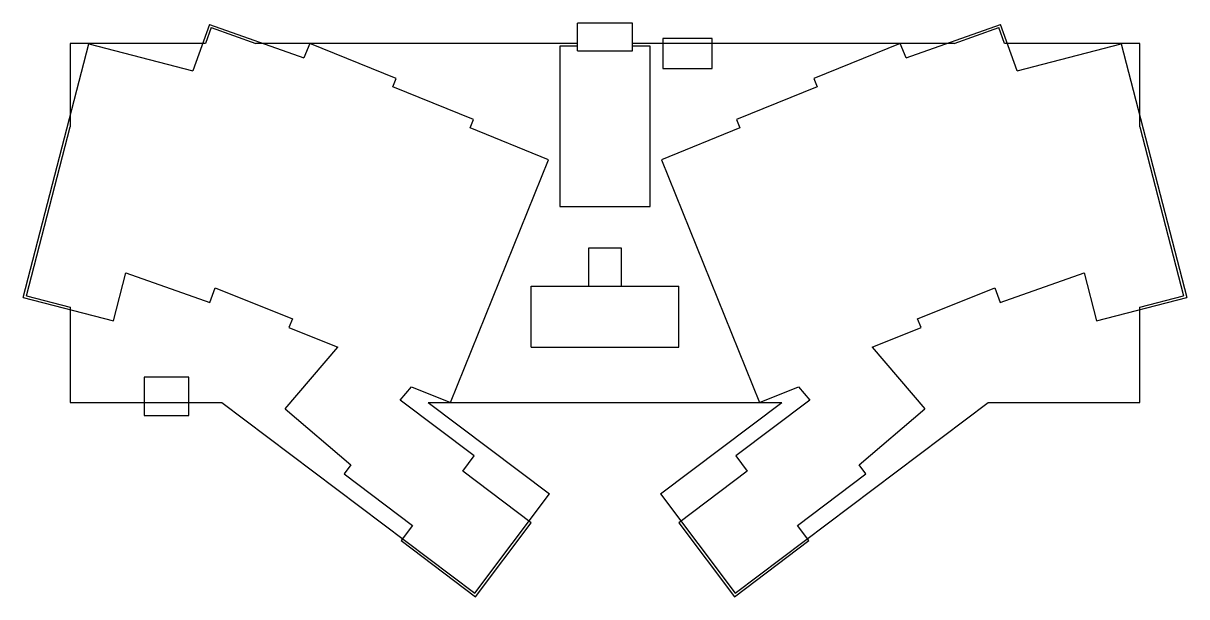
# Model space of a CAD drawing. Header units: millimetres. Extents: x 88 to 342, y -173 to -47.
import ezdxf

# ---------------------------------------------------------------- set-up
doc = ezdxf.new("R2010")
doc.units = ezdxf.units.MM

msp = doc.modelspace()

# ---------------------------------------------------------------- linework, layer by layer
for p, q in [((128.25, -47.61), (124.66, -57.73)), ((128.25, -47.61), (148.91, -54.92)), ((208.63, -53.36), (208.63, -47.36)), ((220.63, -47.36), (208.63, -47.36)), ((220.63, -53.36), (220.63, -47.36)), ((280.35, -54.92), (301, -47.61)), ((304.59, -57.73), (301, -47.61)), ((128.64, -48.3), (127.41, -51.76)), ((128.64, -48.3), (138.4, -51.76)), ((238.03, -50.7), (227.23, -50.7)), ((227.23, -50.7), (227.23, -57.25)), ((238.03, -57.25), (238.03, -50.7)), ((290.85, -51.76), (300.61, -48.3)), ((301.84, -51.76), (300.61, -48.3)), ((87.62, -107.23), (101.94, -51.85)), ((127.41, -51.76), (97.88, -51.76)), ((97.88, -51.76), (97.88, -69.97)), ((101.94, -51.85), (124.66, -57.73)), ((208.63, -51.76), (138.4, -51.76)), ((150.18, -51.77), (148.91, -54.92)), ((169.05, -59.39), (150.18, -51.77)), ((208.63, -52.36), (204.74, -52.36)), ((204.74, -52.36), (204.74, -87.38)), ((290.85, -51.76), (220.63, -51.76)), ((224.52, -52.36), (220.63, -52.36)), ((224.52, -87.38), (224.52, -52.36)), ((279.07, -51.77), (260.2, -59.39)), ((280.35, -54.92), (279.07, -51.77)), ((331.38, -51.76), (301.84, -51.76)), ((304.59, -57.73), (327.31, -51.85)), ((327.31, -51.85), (341.63, -107.23)), ((331.38, -69.97), (331.38, -51.76)), ((208.63, -53.36), (220.63, -53.36)), ((227.23, -57.25), (238.03, -57.25)), ((168.3, -61.25), (169.05, -59.39)), ((260.2, -59.39), (260.95, -61.25)), ((185.92, -68.36), (168.3, -61.25)), ((260.95, -61.25), (243.34, -68.36)), ((185.17, -70.22), (185.92, -68.36)), ((243.34, -68.36), (244.08, -70.22)), ((88.33, -106.87), (97.88, -69.97)), ((202.32, -77.15), (185.17, -70.22)), ((244.08, -70.22), (226.93, -77.15)), ((331.38, -69.97), (340.92, -106.87)), ((180.89, -130.18), (202.32, -77.15)), ((226.93, -77.15), (248.36, -130.18)), ((204.74, -87.38), (224.52, -87.38)), ((218.23, -96.49), (211.03, -96.49)), ((211.03, -96.49), (211.03, -104.79)), ((218.23, -104.79), (218.23, -96.49)), ((107.32, -112.33), (110.03, -101.84)), ((110.03, -101.84), (128.34, -108.32)), ((300.92, -108.32), (319.22, -101.84)), ((319.22, -101.84), (321.93, -112.33)), ((128.34, -108.32), (129.48, -105.1)), ((129.48, -105.1), (146.37, -111.92)), ((198.48, -104.79), (230.78, -104.79)), ((198.48, -118.09), (198.48, -104.79)), ((230.78, -118.09), (230.78, -104.79)), ((282.88, -111.92), (299.77, -105.1)), ((299.77, -105.1), (300.92, -108.32)), ((87.62, -107.23), (107.32, -112.33)), ((88.33, -106.87), (97.88, -109.34)), ((321.93, -112.33), (341.63, -107.23)), ((331.38, -109.34), (340.92, -106.87)), ((97.88, -109.34), (97.88, -130.18)), ((331.38, -130.18), (331.38, -109.34)), ((146.37, -111.92), (145.62, -113.78)), ((145.62, -113.78), (156.27, -118.08)), ((272.98, -118.08), (283.63, -113.78)), ((283.63, -113.78), (282.88, -111.92)), ((144.77, -131.55), (156.27, -118.08)), ((198.48, -118.09), (230.78, -118.09)), ((272.98, -118.08), (284.48, -131.55)), ((123.78, -124.63), (113.98, -124.63)), ((113.98, -124.63), (113.98, -133.03)), ((123.78, -133.03), (123.78, -124.63)), ((169.88, -129.63), (172.35, -126.73)), ((172.35, -126.73), (180.89, -130.18)), ((248.36, -130.18), (256.9, -126.73)), ((256.9, -126.73), (259.37, -129.63)), ((97.88, -130.18), (130.97, -130.18)), ((130.97, -130.18), (186.2, -171.79)), ((144.77, -131.55), (159.12, -143.81)), ((186.08, -141.84), (169.88, -129.63)), ((176.04, -130.18), (202.52, -150.13)), ((176.04, -130.18), (253.21, -130.18)), ((226.73, -150.13), (253.21, -130.18)), ((243.05, -171.79), (298.28, -130.18)), ((259.37, -129.63), (243.17, -141.84)), ((270.13, -143.81), (284.48, -131.55)), ((298.28, -130.18), (331.38, -130.18)), ((113.98, -133.03), (123.78, -133.03)), ((183.57, -145.18), (186.08, -141.84)), ((243.17, -141.84), (245.68, -145.18)), ((159.12, -143.81), (157.67, -145.73)), ((271.58, -145.73), (270.13, -143.81)), ((157.67, -145.73), (172.62, -156.99)), ((198.52, -156.44), (183.57, -145.18)), ((245.68, -145.18), (230.73, -156.44)), ((256.63, -156.99), (271.58, -145.73)), ((186.2, -171.79), (202.52, -150.13)), ((226.73, -150.13), (243.05, -171.79)), ((172.62, -156.99), (170.11, -160.33)), ((186.36, -172.57), (198.52, -156.44)), ((230.73, -156.44), (242.89, -172.57)), ((259.14, -160.33), (256.63, -156.99)), ((170.11, -160.33), (186.36, -172.57)), ((242.89, -172.57), (259.14, -160.33))]:
    msp.add_line(p, q)

doc.saveas('drawing.dxf')
